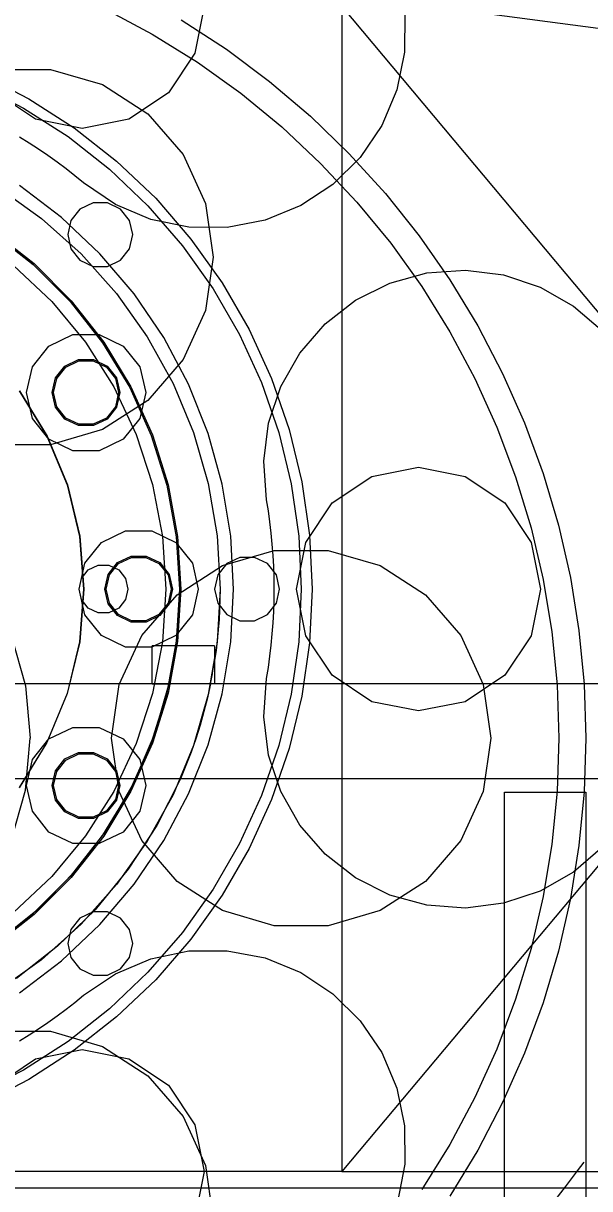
# Model space of a CAD drawing. Header units: millimetres. Extents: x -1970 to 59977, y -50268 to 6837.
# Drawn here: x 25430.6 to 25639.6, y 1503.7 to 1933.8 of the extents above; entities that cross this region are included whole.
import ezdxf

# ---------------------------------------------------------------- set-up
doc = ezdxf.new("R2010")
doc.units = ezdxf.units.MM
for name, color, linetype, lineweight in [('COTAS_O', 1, 'Continuous', 0), ('COTAS_P', 1, 'Continuous', 0), ('lateral_briquetadora', 7, 'Continuous', 0)]:
    doc.layers.add(name, color=color, linetype=linetype, lineweight=lineweight)
doc.dimstyles.new('R19_100', dxfattribs={"dimtxt": 250, "dimasz": 150, "dimexe": 150, "dimexo": 80, "dimgap": 100, "dimtad": 1, "dimtih": 1, "dimtoh": 1, "dimdsep": 46, "dimcen": 0.09, "dimadec": 0, "dimazin": 0, "dimtfac": 1, "dimtdec": 4, "dimtofl": 0, "dimtmove": 0, "dimatfit": 3, "dimfxl": 1, "dimtolj": 1, "dimtzin": 0, "dimarcsym": 0})

# ---------------------------------------------------------------- blocks, each defined once
blk = doc.blocks.new('*D5')
at = {"layer": 'COTAS_P', "color": 0, "lineweight": -2, "transparency": 16777216}
for p, q in [((25438.19, 3195.06), (25908.19, 3195.06)), ((25758.19, 150), (25758.19, 3045.06)), ((25438.19, 0), (25908.19, 0))]:
    blk.add_line(p, q, dxfattribs=at)
at = {"layer": 'COTAS_P', "color": 0, "transparency": 16777216}
for points in [[(25733.19, 3045.06), (25783.19, 3045.06), (25758.19, 3195.06)], [(25733.19, 150), (25783.19, 150), (25758.19, 0)]]:
    blk.add_solid(points, dxfattribs=at)
at = {"layer": 'Defpoints', "color": 0, "transparency": 16777216}
for p in [(25358.19, 3195.06), (25758.19, 3195.06), (25358.19, 0)]:
    blk.add_point(p, dxfattribs=at)
blk = doc.blocks.new('*D6')
at = {"layer": 'COTAS_P', "color": 0, "lineweight": -2, "transparency": 16777216}
for p, q in [((25128.19, 1262), (25128.19, 2232)), ((27628.19, 1262), (27628.19, 2232)), ((25278.19, 2082), (27478.19, 2082))]:
    blk.add_line(p, q, dxfattribs=at)
at = {"layer": 'COTAS_P', "color": 0, "transparency": 16777216}
for points in [[(25278.19, 2107), (25278.19, 2057), (25128.19, 2082)], [(27478.19, 2107), (27478.19, 2057), (27628.19, 2082)]]:
    blk.add_solid(points, dxfattribs=at)
at = {"layer": 'Defpoints', "color": 0, "transparency": 16777216}
for p in [(27628.19, 2082), (25128.19, 1182), (27628.19, 1182)]:
    blk.add_point(p, dxfattribs=at)
blk = doc.blocks.new('*D21')
at = {"layer": 'COTAS_O', "color": 0, "lineweight": -2, "transparency": 16777216}
for p, q in [((24708.19, 2300), (25478.19, 2300)), ((25328.19, 150), (25328.19, 2150)), ((24708.19, 0), (25478.19, 0))]:
    blk.add_line(p, q, dxfattribs=at)
at = {"layer": 'COTAS_O', "color": 0, "transparency": 16777216}
for points in [[(25303.19, 2150), (25353.19, 2150), (25328.19, 2300)], [(25303.19, 150), (25353.19, 150), (25328.19, 0)]]:
    blk.add_solid(points, dxfattribs=at)
at = {"layer": 'Defpoints', "color": 0, "transparency": 16777216}
for p in [(24628.19, 2300), (25328.19, 2300), (24628.19, 0)]:
    blk.add_point(p, dxfattribs=at)

msp = doc.modelspace()

# ---------------------------------------------------------------- linework, layer by layer
at = {"layer": 'lateral_briquetadora'}
for p, q in [((27114.11, 1736.548), (25367.799, 1968.382)), ((25460.873, 1939.062), (25478.187, 1929.808)), ((25497.312, 1939.991), (25493.886, 1922.77)), ((25548.187, 1940), (25548.187, 1510)), ((25548.187, 1940), (25908.187, 1510)), ((25908.187, 1940), (25548.187, 1510)), ((25571.396, 1937.34), (25571.306, 1923.128)), ((25488.888, 1935.094), (25505.543, 1924.253)), ((25478.187, 1929.808), (25494.858, 1919.441)), ((25505.543, 1924.253), (25521.468, 1912.368)), ((25571.306, 1923.128), (25568.444, 1909.207)), ((25493.886, 1922.77), (25484.131, 1908.171)), ((25494.858, 1919.441), (25510.815, 1908.006)), ((25415.008, 1915.113), (25432.687, 1905.999)), ((25420.725, 1916.823), (25440.649, 1916.823)), ((25440.649, 1916.823), (25459.766, 1911.209)), ((25413.347, 1911.475), (25430.687, 1902.535)), ((25459.766, 1911.209), (25476.527, 1900.438)), ((25521.468, 1912.368), (25536.6, 1899.486)), ((25435.091, 1898.416), (25420.492, 1908.171)), ((25432.687, 1905.999), (25449.418, 1895.246)), ((25484.131, 1908.171), (25469.532, 1898.416)), ((25510.815, 1908.006), (25525.99, 1895.552)), ((25568.444, 1909.207), (25562.922, 1896.111)), ((25430.687, 1902.535), (25447.098, 1891.988)), ((25452.312, 1894.991), (25435.091, 1898.416)), ((25469.532, 1898.416), (25452.312, 1894.991)), ((25476.527, 1900.438), (25489.574, 1885.38)), ((25536.6, 1899.486), (25550.875, 1885.662)), ((25449.418, 1895.246), (25465.052, 1882.952)), ((25525.99, 1895.552), (25540.319, 1882.132)), ((25562.922, 1896.111), (25554.951, 1884.344)), ((25432.774, 1889.58), (25429.253, 1891.765)), ((25436.247, 1887.321), (25432.774, 1889.58)), ((25447.098, 1891.988), (25462.433, 1879.929)), ((25439.672, 1884.988), (25436.247, 1887.321)), ((25443.046, 1882.583), (25439.672, 1884.988)), ((25489.574, 1885.38), (25497.851, 1867.256)), ((25554.951, 1884.344), (25544.837, 1874.359)), ((25550.875, 1885.662), (25564.235, 1870.951)), ((25446.368, 1880.107), (25443.046, 1882.583)), ((25449.638, 1877.56), (25446.368, 1880.107)), ((25462.433, 1879.929), (25476.552, 1866.466)), ((25465.052, 1882.952), (25479.447, 1869.227)), ((25540.319, 1882.132), (25553.739, 1867.804)), ((25452.852, 1874.945), (25449.638, 1877.56)), ((25421.292, 1873.177), (25437.297, 1861.821)), ((25444.716, 1862.189), (25429.2, 1873.984)), ((25464.618, 1866.974), (25452.852, 1874.945)), ((25544.837, 1874.359), (25532.97, 1866.538)), ((25456.331, 1867.514), (25451.519, 1865.197)), ((25461.672, 1867.514), (25456.331, 1867.514)), ((25466.483, 1865.197), (25461.672, 1867.514)), ((25477.714, 1861.452), (25464.618, 1866.974)), ((25479.447, 1869.227), (25492.472, 1854.195)), ((25497.851, 1867.256), (25500.687, 1847.535)), ((25553.739, 1867.804), (25566.193, 1852.628)), ((25564.235, 1870.951), (25576.625, 1855.414)), ((25451.519, 1865.197), (25448.19, 1861.021)), ((25469.813, 1861.021), (25466.483, 1865.197)), ((25476.552, 1866.466), (25489.327, 1851.723)), ((25532.97, 1866.538), (25519.805, 1861.183)), ((25437.297, 1861.821), (25451.93, 1848.744)), ((25458.866, 1848.786), (25444.716, 1862.189)), ((25448.19, 1861.021), (25447.001, 1855.815)), ((25471.001, 1855.815), (25469.813, 1861.021)), ((25491.636, 1858.59), (25477.714, 1861.452)), ((25505.848, 1858.499), (25491.636, 1858.59)), ((25519.805, 1861.183), (25505.848, 1858.499)), ((25419.077, 1856.677), (25434.286, 1844.762)), ((25419.361, 1857.089), (25434.618, 1845.136)), ((25447.001, 1855.815), (25448.19, 1850.608)), ((25469.813, 1850.608), (25471.001, 1855.815)), ((25492.472, 1854.195), (25504.009, 1837.994)), ((25576.625, 1855.414), (25587.994, 1839.116)), ((25448.19, 1850.608), (25451.519, 1846.433)), ((25466.483, 1846.433), (25469.813, 1850.608)), ((25489.327, 1851.723), (25500.644, 1835.831)), ((25566.193, 1852.628), (25577.627, 1836.671)), ((25451.519, 1846.433), (25456.331, 1844.116)), ((25451.93, 1848.744), (25465.007, 1834.111)), ((25471.483, 1833.931), (25458.866, 1848.786)), ((25461.672, 1844.116), (25466.483, 1846.433)), ((25500.687, 1847.535), (25497.851, 1827.814)), ((25426.987, 1844.43), (25441.177, 1831.105)), ((25434.286, 1844.762), (25447.948, 1831.1)), ((25434.618, 1845.136), (25448.323, 1831.431)), ((25456.331, 1844.116), (25461.672, 1844.116)), ((25565.86, 1837.945), (25579.565, 1841.711)), ((25579.565, 1841.711), (25593.741, 1842.731)), ((25593.741, 1842.731), (25607.843, 1840.966)), ((25504.009, 1837.994), (25513.953, 1820.769)), ((25553.154, 1831.578), (25565.86, 1837.945)), ((25587.994, 1839.116), (25598.295, 1822.122)), ((25607.843, 1840.966), (25621.33, 1836.483)), ((25465.007, 1834.111), (25476.363, 1818.106)), ((25482.421, 1817.8), (25471.483, 1833.931)), ((25500.644, 1835.831), (25510.398, 1818.936)), ((25577.627, 1836.671), (25587.994, 1820)), ((25621.33, 1836.483), (25633.684, 1829.456)), ((25441.177, 1831.105), (25453.584, 1816.107)), ((25447.948, 1831.1), (25459.864, 1815.89)), ((25448.323, 1831.431), (25460.275, 1816.174)), ((25541.934, 1822.854), (25553.154, 1831.578)), ((25633.684, 1829.456), (25644.429, 1820.153)), ((25497.851, 1827.814), (25489.574, 1809.69)), ((25513.953, 1820.769), (25522.215, 1802.677)), ((25532.631, 1812.109), (25541.934, 1822.854)), ((25587.994, 1820), (25597.248, 1802.687)), ((25598.295, 1822.122), (25607.487, 1804.504)), ((25440.043, 1814.7), (25448.865, 1818.948)), ((25448.865, 1818.948), (25458.656, 1818.948)), ((25453.584, 1816.107), (25464.014, 1799.672)), ((25458.656, 1818.948), (25467.477, 1814.7)), ((25459.864, 1815.89), (25469.86, 1799.356)), ((25460.275, 1816.174), (25470.302, 1799.588)), ((25476.363, 1818.106), (25485.856, 1800.93)), ((25491.55, 1800.58), (25482.421, 1817.8)), ((25510.398, 1818.936), (25518.502, 1801.191)), ((25433.939, 1807.045), (25440.043, 1814.7)), ((25467.477, 1814.7), (25473.582, 1807.045)), ((25525.603, 1799.756), (25532.631, 1812.109)), ((25431.76, 1797.5), (25433.939, 1807.045)), ((25442.498, 1802.924), (25445.967, 1807.273)), ((25442.949, 1802.707), (25446.278, 1806.882)), ((25445.967, 1807.273), (25450.979, 1809.687)), ((25446.278, 1806.882), (25451.09, 1809.199)), ((25450.979, 1809.687), (25456.542, 1809.687)), ((25451.09, 1809.199), (25456.431, 1809.199)), ((25456.431, 1809.199), (25461.242, 1806.882)), ((25456.542, 1809.687), (25461.554, 1807.273)), ((25461.242, 1806.882), (25464.572, 1802.707)), ((25461.554, 1807.273), (25465.022, 1802.924)), ((25473.582, 1807.045), (25475.76, 1797.5)), ((25489.574, 1809.69), (25476.527, 1794.633)), ((25441.26, 1797.5), (25442.498, 1802.924)), ((25441.76, 1797.5), (25442.949, 1802.707)), ((25464.572, 1802.707), (25465.76, 1797.5)), ((25465.022, 1802.924), (25466.26, 1797.5)), ((25522.215, 1802.677), (25528.721, 1783.882)), ((25597.248, 1802.687), (25605.35, 1784.805)), ((25607.487, 1804.504), (25615.531, 1786.333)), ((25429.136, 1798.122), (25439.312, 1781.469)), ((25429.24, 1798.15), (25439.414, 1781.489)), ((25464.014, 1799.672), (25472.302, 1782.059)), ((25469.86, 1799.356), (25477.789, 1781.737)), ((25470.302, 1799.588), (25478.257, 1781.914)), ((25485.856, 1800.93), (25493.366, 1782.799)), ((25498.764, 1782.474), (25491.55, 1800.58)), ((25518.502, 1801.191), (25524.883, 1782.755)), ((25521.121, 1786.269), (25525.603, 1799.756)), ((25433.939, 1787.955), (25431.76, 1797.5)), ((25442.498, 1792.076), (25441.26, 1797.5)), ((25442.949, 1792.293), (25441.76, 1797.5)), ((25476.527, 1794.633), (25459.766, 1783.861)), ((25465.76, 1797.5), (25464.572, 1792.293)), ((25466.26, 1797.5), (25465.022, 1792.076)), ((25475.76, 1797.5), (25473.582, 1787.955)), ((25445.967, 1787.727), (25442.498, 1792.076)), ((25446.278, 1788.118), (25442.949, 1792.293)), ((25464.572, 1792.293), (25461.242, 1788.118)), ((25465.022, 1792.076), (25461.554, 1787.727)), ((25440.043, 1780.3), (25433.939, 1787.955)), ((25450.979, 1785.313), (25445.967, 1787.727)), ((25451.09, 1785.801), (25446.278, 1788.118)), ((25456.542, 1785.313), (25450.979, 1785.313)), ((25456.431, 1785.801), (25451.09, 1785.801)), ((25461.242, 1788.118), (25456.431, 1785.801)), ((25461.554, 1787.727), (25456.542, 1785.313)), ((25473.582, 1787.955), (25467.477, 1780.3)), ((25519.356, 1772.166), (25521.121, 1786.269)), ((25615.531, 1786.333), (25622.394, 1767.684)), ((25439.312, 1781.469), (25446.764, 1763.433)), ((25439.414, 1781.489), (25446.865, 1763.446)), ((25459.766, 1783.861), (25440.649, 1778.248)), ((25472.302, 1782.059), (25478.317, 1763.547)), ((25477.789, 1781.737), (25483.537, 1763.291)), ((25478.257, 1781.914), (25484.023, 1763.41)), ((25493.366, 1782.799), (25498.799, 1763.941)), ((25503.978, 1763.695), (25498.764, 1782.474)), ((25524.883, 1782.755), (25529.482, 1763.797)), ((25528.721, 1783.882), (25533.41, 1764.554)), ((25605.35, 1784.805), (25612.266, 1766.432)), ((25440.649, 1778.248), (25420.725, 1778.248)), ((25448.865, 1776.052), (25440.043, 1780.3)), ((25467.477, 1780.3), (25458.656, 1776.052)), ((25458.656, 1776.052), (25448.865, 1776.052)), ((25520.376, 1757.991), (25519.356, 1772.166)), ((25559.216, 1766.575), (25576.437, 1770)), ((25576.437, 1770), (25593.657, 1766.575)), ((25498.799, 1763.941), (25502.086, 1744.594)), ((25507.131, 1744.461), (25503.978, 1763.695)), ((25529.482, 1763.797), (25532.258, 1744.486)), ((25533.41, 1764.554), (25536.24, 1744.867)), ((25544.617, 1756.82), (25559.216, 1766.575)), ((25593.657, 1766.575), (25608.256, 1756.82)), ((25612.266, 1766.432), (25617.964, 1747.646)), ((25622.394, 1767.684), (25628.048, 1748.633)), ((25446.764, 1763.433), (25451.309, 1744.455)), ((25446.865, 1763.446), (25451.409, 1744.461)), ((25478.317, 1763.547), (25481.964, 1744.427)), ((25483.537, 1763.291), (25487.02, 1744.286)), ((25484.023, 1763.41), (25487.516, 1744.346)), ((25521.033, 1753.899), (25520.376, 1757.991)), ((25534.862, 1742.221), (25544.617, 1756.82)), ((25608.256, 1756.82), (25618.011, 1742.221)), ((25521.604, 1749.795), (25521.033, 1753.899)), ((25459.47, 1742.2), (25468.291, 1746.448)), ((25468.291, 1746.448), (25478.082, 1746.448)), ((25478.082, 1746.448), (25486.903, 1742.2)), ((25522.087, 1745.68), (25521.604, 1749.795)), ((25617.964, 1747.646), (25622.422, 1728.527)), ((25628.048, 1748.633), (25632.47, 1729.259)), ((25451.309, 1744.455), (25452.837, 1725)), ((25451.409, 1744.461), (25452.937, 1725)), ((25453.365, 1734.545), (25459.47, 1742.2)), ((25481.964, 1744.427), (25483.187, 1725)), ((25486.903, 1742.2), (25493.008, 1734.545)), ((25487.02, 1744.286), (25488.187, 1725)), ((25487.516, 1744.346), (25488.687, 1725)), ((25502.086, 1744.594), (25503.187, 1725)), ((25508.187, 1725), (25507.131, 1744.461)), ((25522.483, 1741.555), (25522.087, 1745.68)), ((25531.437, 1725), (25534.862, 1742.221)), ((25532.258, 1744.486), (25533.187, 1725)), ((25536.24, 1744.867), (25537.187, 1725)), ((25618.011, 1742.221), (25621.437, 1725)), ((25504.108, 1733.674), (25523.225, 1739.287)), ((25522.79, 1737.423), (25522.483, 1741.555)), ((25523.225, 1739.287), (25543.149, 1739.287)), ((25543.149, 1739.287), (25562.266, 1733.674)), ((25451.187, 1725), (25453.365, 1734.545)), ((25454.575, 1732.036), (25458.184, 1733.774)), ((25458.184, 1733.774), (25462.189, 1733.774)), ((25461.924, 1730.424), (25465.393, 1734.773)), ((25462.189, 1733.774), (25465.798, 1732.036)), ((25462.375, 1730.207), (25465.705, 1734.382)), ((25465.393, 1734.773), (25470.405, 1737.187)), ((25465.705, 1734.382), (25470.516, 1736.699)), ((25470.405, 1737.187), (25475.968, 1737.187)), ((25470.516, 1736.699), (25475.857, 1736.699)), ((25475.857, 1736.699), (25480.668, 1734.382)), ((25475.968, 1737.187), (25480.98, 1734.773)), ((25480.668, 1734.382), (25483.998, 1730.207)), ((25480.98, 1734.773), (25484.449, 1730.424)), ((25487.346, 1722.902), (25504.108, 1733.674)), ((25493.008, 1734.545), (25495.187, 1725)), ((25505.705, 1734.382), (25502.375, 1730.207)), ((25510.516, 1736.699), (25505.705, 1734.382)), ((25515.857, 1736.699), (25510.516, 1736.699)), ((25520.668, 1734.382), (25515.857, 1736.699)), ((25523.998, 1730.207), (25520.668, 1734.382)), ((25523.01, 1733.285), (25522.79, 1737.423)), ((25562.266, 1733.674), (25579.027, 1722.902)), ((25452.078, 1728.905), (25454.575, 1732.036)), ((25460.687, 1725), (25461.924, 1730.424)), ((25461.187, 1725), (25462.375, 1730.207)), ((25465.798, 1732.036), (25468.295, 1728.905)), ((25483.998, 1730.207), (25485.187, 1725)), ((25484.449, 1730.424), (25485.687, 1725)), ((25502.375, 1730.207), (25501.187, 1725)), ((25523.143, 1729.143), (25523.01, 1733.285)), ((25525.187, 1725), (25523.998, 1730.207)), ((25632.47, 1729.259), (25635.641, 1709.642)), ((25451.187, 1725), (25452.078, 1728.905)), ((25453.365, 1715.455), (25451.187, 1725)), ((25452.078, 1721.095), (25451.187, 1725)), ((25452.837, 1725), (25451.302, 1705.5)), ((25452.937, 1725), (25451.401, 1705.485)), ((25461.924, 1719.576), (25460.687, 1725)), ((25462.375, 1719.793), (25461.187, 1725)), ((25468.295, 1728.905), (25469.187, 1725)), ((25469.187, 1725), (25468.295, 1721.095)), ((25483.187, 1725), (25481.964, 1705.573)), ((25485.187, 1725), (25483.998, 1719.793)), ((25485.687, 1725), (25484.449, 1719.576)), ((25488.187, 1725), (25487.02, 1705.714)), ((25488.687, 1725), (25487.516, 1705.654)), ((25488.187, 1725), (25488.158, 1721.992)), ((25495.187, 1725), (25493.008, 1715.455)), ((25501.187, 1725), (25502.375, 1719.793)), ((25503.187, 1725), (25502.086, 1705.406)), ((25503.187, 1725), (25503.146, 1721.217)), ((25507.131, 1705.539), (25508.187, 1725)), ((25523.187, 1725), (25523.143, 1729.143)), ((25523.143, 1720.857), (25523.187, 1725)), ((25523.998, 1719.793), (25525.187, 1725)), ((25534.862, 1707.779), (25531.437, 1725)), ((25533.187, 1725), (25532.258, 1705.514)), ((25537.187, 1725), (25536.24, 1705.133)), ((25621.437, 1725), (25618.011, 1707.779)), ((25622.422, 1728.527), (25625.62, 1709.158)), ((25454.575, 1717.964), (25452.078, 1721.095)), ((25468.295, 1721.095), (25465.798, 1717.964)), ((25474.299, 1707.845), (25487.346, 1722.902)), ((25488.158, 1721.992), (25488.073, 1718.984)), ((25503.146, 1721.217), (25503.023, 1717.436)), ((25523.01, 1716.715), (25523.143, 1720.857)), ((25579.027, 1722.902), (25592.074, 1707.845)), ((25458.184, 1716.226), (25454.575, 1717.964)), ((25465.393, 1715.227), (25461.924, 1719.576)), ((25465.798, 1717.964), (25462.189, 1716.226)), ((25465.705, 1715.618), (25462.375, 1719.793)), ((25483.998, 1719.793), (25480.668, 1715.618)), ((25484.449, 1719.576), (25480.98, 1715.227)), ((25488.073, 1718.984), (25487.932, 1715.979)), ((25502.375, 1719.793), (25505.705, 1715.618)), ((25503.023, 1717.436), (25502.819, 1713.658)), ((25520.668, 1715.618), (25523.998, 1719.793)), ((25522.79, 1712.577), (25523.01, 1716.715)), ((25459.47, 1707.8), (25453.365, 1715.455)), ((25462.189, 1716.226), (25458.184, 1716.226)), ((25470.405, 1712.813), (25465.393, 1715.227)), ((25470.516, 1713.301), (25465.705, 1715.618)), ((25475.968, 1712.813), (25470.405, 1712.813)), ((25475.857, 1713.301), (25470.516, 1713.301)), ((25480.668, 1715.618), (25475.857, 1713.301)), ((25480.98, 1715.227), (25475.968, 1712.813)), ((25493.008, 1715.455), (25486.903, 1707.8)), ((25487.734, 1712.977), (25487.48, 1709.979)), ((25487.932, 1715.979), (25487.734, 1712.977)), ((25502.819, 1713.658), (25502.533, 1709.886)), ((25505.705, 1715.618), (25510.516, 1713.301)), ((25510.516, 1713.301), (25515.857, 1713.301)), ((25515.857, 1713.301), (25520.668, 1715.618)), ((25522.483, 1708.445), (25522.79, 1712.577)), ((25426.096, 1707.93), (25431.399, 1689.294)), ((25468.291, 1703.552), (25459.47, 1707.8)), ((25466.022, 1689.721), (25474.299, 1707.845)), ((25486.903, 1707.8), (25478.082, 1703.552)), ((25487.48, 1709.979), (25487.169, 1706.986)), ((25502.533, 1709.886), (25502.165, 1706.121)), ((25522.087, 1704.32), (25522.483, 1708.445)), ((25544.617, 1693.18), (25534.862, 1707.779)), ((25592.074, 1707.845), (25600.351, 1689.721)), ((25618.011, 1707.779), (25608.256, 1693.18)), ((25625.62, 1709.158), (25627.544, 1689.621)), ((25635.641, 1709.642), (25637.55, 1689.862)), ((25451.302, 1705.5), (25446.736, 1686.481)), ((25451.401, 1705.485), (25446.831, 1686.45)), ((25478.082, 1703.552), (25468.291, 1703.552)), ((25478.187, 1690), (25478.187, 1704)), ((25486.802, 1704), (25478.187, 1704)), ((25501.187, 1704), (25478.187, 1704)), ((25481.964, 1705.573), (25478.317, 1686.453)), ((25487.02, 1705.714), (25483.537, 1686.709)), ((25487.516, 1705.654), (25484.023, 1686.59)), ((25486.802, 1704), (25486.523, 1701.987)), ((25487.169, 1706.986), (25486.802, 1704)), ((25502.086, 1705.406), (25498.799, 1686.059)), ((25501.187, 1704), (25501.187, 1690)), ((25502.165, 1706.121), (25501.716, 1702.364)), ((25503.978, 1686.305), (25507.131, 1705.539)), ((25521.604, 1700.205), (25522.087, 1704.32)), ((25532.258, 1705.514), (25529.482, 1686.203)), ((25536.24, 1705.133), (25533.41, 1685.446)), ((25486.218, 1699.978), (25485.887, 1697.973)), ((25486.523, 1701.987), (25486.218, 1699.978)), ((25501.716, 1702.364), (25501.187, 1698.618)), ((25521.033, 1696.101), (25521.604, 1700.205)), ((25485.531, 1695.973), (25485.15, 1693.977)), ((25485.887, 1697.973), (25485.531, 1695.973)), ((25500.362, 1693.684), (25500.581, 1694.915)), ((25500.581, 1694.915), (25500.792, 1696.148)), ((25500.792, 1696.148), (25500.994, 1697.382)), ((25500.994, 1697.382), (25501.187, 1698.618)), ((25501.187, 1698.618), (25501.187, 1690)), ((25520.376, 1692.009), (25521.033, 1696.101)), ((25484.743, 1691.986), (25484.312, 1690)), ((25485.15, 1693.977), (25484.743, 1691.986)), ((25499.651, 1690), (25499.897, 1691.226)), ((25499.897, 1691.226), (25500.134, 1692.454)), ((25500.134, 1692.454), (25500.362, 1693.684)), ((25519.356, 1677.834), (25520.376, 1692.009)), ((25559.216, 1683.425), (25544.617, 1693.18)), ((25608.256, 1693.18), (25593.657, 1683.425)), ((25818.187, 1690), (24878.187, 1690)), ((25655.187, 1690), (25421.057, 1690)), ((25431.399, 1689.294), (25433.187, 1670)), ((25446.736, 1686.481), (25439.251, 1668.41)), ((25446.831, 1686.45), (25439.34, 1668.365)), ((25463.187, 1670), (25466.022, 1689.721)), ((25478.317, 1686.453), (25472.302, 1667.941)), ((25483.537, 1686.709), (25477.789, 1668.263)), ((25478.187, 1690), (25484.312, 1690)), ((25501.187, 1690), (25478.187, 1690)), ((25484.023, 1686.59), (25478.257, 1668.086)), ((25484.312, 1690), (25478.851, 1671.147)), ((25499.651, 1690), (25498.523, 1684.869)), ((25498.764, 1667.526), (25503.978, 1686.305)), ((25858.187, 1690), (25499.651, 1690)), ((25501.187, 1690), (25499.651, 1690)), ((25763.187, 1690), (25501.187, 1690)), ((25600.351, 1689.721), (25603.187, 1670)), ((25627.544, 1689.621), (25628.187, 1670)), ((25637.55, 1689.862), (25638.187, 1670)), ((25498.799, 1686.059), (25493.366, 1667.201)), ((25498.523, 1684.869), (25497.242, 1679.774)), ((25529.482, 1686.203), (25524.883, 1667.245)), ((25533.41, 1685.446), (25528.721, 1666.118)), ((25576.437, 1680), (25559.216, 1683.425)), ((25593.657, 1683.425), (25576.437, 1680)), ((25497.242, 1679.774), (25495.808, 1674.719)), ((25521.121, 1663.731), (25519.356, 1677.834)), ((25440.043, 1669.7), (25448.865, 1673.948)), ((25448.865, 1673.948), (25458.656, 1673.948)), ((25458.656, 1673.948), (25467.477, 1669.7)), ((25495.808, 1674.719), (25494.223, 1669.71)), ((25431.399, 1650.706), (25433.187, 1670)), ((25433.939, 1662.045), (25440.043, 1669.7)), ((25466.022, 1650.279), (25463.187, 1670)), ((25467.477, 1669.7), (25473.582, 1662.045)), ((25478.851, 1671.147), (25471.124, 1653.104)), ((25494.223, 1669.71), (25492.488, 1664.751)), ((25603.187, 1670), (25600.351, 1650.279)), ((25628.187, 1670), (25627.544, 1650.379)), ((25638.187, 1670), (25637.55, 1650.138)), ((25439.251, 1668.41), (25429.031, 1651.733)), ((25439.34, 1668.365), (25429.111, 1651.674)), ((25472.302, 1667.941), (25464.014, 1650.328)), ((25477.789, 1668.263), (25469.86, 1650.644)), ((25478.257, 1668.086), (25470.302, 1650.412)), ((25493.366, 1667.201), (25485.856, 1649.07)), ((25492.488, 1664.751), (25490.606, 1659.846)), ((25491.55, 1649.42), (25498.764, 1667.526)), ((25524.883, 1667.245), (25518.502, 1648.809)), ((25528.721, 1666.118), (25522.215, 1647.323)), ((25431.76, 1652.5), (25433.939, 1662.045)), ((25442.498, 1657.924), (25445.967, 1662.273)), ((25442.949, 1657.707), (25446.278, 1661.882)), ((25445.967, 1662.273), (25450.979, 1664.687)), ((25446.278, 1661.882), (25451.09, 1664.199)), ((25450.979, 1664.687), (25456.542, 1664.687)), ((25451.09, 1664.199), (25456.431, 1664.199)), ((25456.431, 1664.199), (25461.242, 1661.882)), ((25456.542, 1664.687), (25461.554, 1662.273)), ((25461.242, 1661.882), (25464.572, 1657.707)), ((25461.554, 1662.273), (25465.022, 1657.924)), ((25473.582, 1662.045), (25475.76, 1652.5)), ((25525.603, 1650.244), (25521.121, 1663.731)), ((25441.26, 1652.5), (25442.498, 1657.924)), ((25441.76, 1652.5), (25442.949, 1657.707)), ((25464.572, 1657.707), (25465.76, 1652.5)), ((25465.022, 1657.924), (25466.26, 1652.5)), ((25490.606, 1659.846), (25488.577, 1655)), ((25663.48, 1655), (25421.995, 1655)), ((25433.939, 1642.955), (25431.76, 1652.5)), ((25442.498, 1647.076), (25441.26, 1652.5)), ((25442.949, 1647.293), (25441.76, 1652.5)), ((25471.124, 1653.104), (25461.245, 1636.144)), ((25465.76, 1652.5), (25464.572, 1647.293)), ((25466.26, 1652.5), (25465.022, 1647.076)), ((25475.76, 1652.5), (25473.582, 1642.955)), ((25488.577, 1655), (25479.887, 1637.754)), ((25858.187, 1655), (25488.577, 1655)), ((25818.187, 1655), (25488.577, 1655)), ((25426.096, 1632.07), (25431.399, 1650.706)), ((25464.014, 1650.328), (25453.584, 1633.893)), ((25469.86, 1650.644), (25459.864, 1634.11)), ((25470.302, 1650.412), (25460.275, 1633.826)), ((25474.299, 1632.155), (25466.022, 1650.279)), ((25485.856, 1649.07), (25476.363, 1631.894)), ((25482.421, 1632.2), (25491.55, 1649.42)), ((25518.502, 1648.809), (25510.398, 1631.064)), ((25532.631, 1637.891), (25525.603, 1650.244)), ((25600.351, 1650.279), (25592.074, 1632.155)), ((25608.187, 1315), (25608.187, 1650)), ((25608.187, 1650), (25638.187, 1650)), ((25627.544, 1650.379), (25625.62, 1630.842)), ((25637.55, 1650.138), (25635.641, 1630.358)), ((25638.187, 1650), (25638.187, 1315)), ((25445.967, 1642.727), (25442.498, 1647.076)), ((25446.278, 1643.118), (25442.949, 1647.293)), ((25464.572, 1647.293), (25461.242, 1643.118)), ((25465.022, 1647.076), (25461.554, 1642.727)), ((25522.215, 1647.323), (25513.953, 1629.231)), ((25440.043, 1635.3), (25433.939, 1642.955)), ((25450.979, 1640.313), (25445.967, 1642.727)), ((25451.09, 1640.801), (25446.278, 1643.118)), ((25456.542, 1640.313), (25450.979, 1640.313)), ((25456.431, 1640.801), (25451.09, 1640.801)), ((25461.242, 1643.118), (25456.431, 1640.801)), ((25461.554, 1642.727), (25456.542, 1640.313)), ((25473.582, 1642.955), (25467.477, 1635.3)), ((25448.865, 1631.052), (25440.043, 1635.3)), ((25461.245, 1636.144), (25449.364, 1620.52)), ((25467.477, 1635.3), (25458.656, 1631.052)), ((25479.887, 1637.754), (25469.351, 1621.57)), ((25541.934, 1627.146), (25532.631, 1637.891)), ((25453.584, 1633.893), (25441.177, 1618.895)), ((25459.864, 1634.11), (25447.948, 1618.9)), ((25460.275, 1633.826), (25448.323, 1618.569)), ((25458.656, 1631.052), (25448.865, 1631.052)), ((25476.363, 1631.894), (25465.007, 1615.889)), ((25471.483, 1616.069), (25482.421, 1632.2)), ((25487.346, 1617.098), (25474.299, 1632.155)), ((25510.398, 1631.064), (25500.644, 1614.169)), ((25592.074, 1632.155), (25579.027, 1617.098)), ((25625.62, 1630.842), (25622.422, 1611.473)), ((25635.641, 1630.358), (25632.47, 1610.741)), ((25513.953, 1629.231), (25504.009, 1612.006)), ((25553.154, 1618.422), (25541.934, 1627.146)), ((25644.429, 1629.847), (25633.684, 1620.544)), ((25441.177, 1618.895), (25426.987, 1605.57)), ((25447.948, 1618.9), (25434.286, 1605.238)), ((25448.323, 1618.569), (25434.618, 1604.864)), ((25449.364, 1620.52), (25435.659, 1606.469)), ((25469.351, 1621.57), (25457.095, 1606.646)), ((25565.86, 1612.055), (25553.154, 1618.422)), ((25633.684, 1620.544), (25621.33, 1613.517)), ((25465.007, 1615.889), (25451.93, 1601.256)), ((25458.866, 1601.214), (25471.483, 1616.069)), ((25504.108, 1606.326), (25487.346, 1617.098)), ((25500.644, 1614.169), (25489.327, 1598.277)), ((25579.027, 1617.098), (25562.266, 1606.326)), ((25621.33, 1613.517), (25607.843, 1609.034)), ((25504.009, 1612.006), (25492.472, 1595.805)), ((25579.565, 1608.289), (25565.86, 1612.055)), ((25607.843, 1609.034), (25593.741, 1607.269)), ((25622.422, 1611.473), (25617.964, 1592.354)), ((25632.47, 1610.741), (25628.048, 1591.367)), ((25434.286, 1605.238), (25419.077, 1593.323)), ((25434.618, 1604.864), (25419.361, 1592.911)), ((25435.659, 1606.469), (25420.337, 1594.202)), ((25457.095, 1606.646), (25443.269, 1593.163)), ((25456.331, 1605.884), (25451.519, 1603.567)), ((25461.672, 1605.884), (25456.331, 1605.884)), ((25466.483, 1603.567), (25461.672, 1605.884)), ((25523.225, 1600.713), (25504.108, 1606.326)), ((25562.266, 1606.326), (25543.149, 1600.713)), ((25593.741, 1607.269), (25579.565, 1608.289)), ((25451.93, 1601.256), (25437.297, 1588.179)), ((25444.716, 1587.811), (25458.866, 1601.214)), ((25451.519, 1603.567), (25448.19, 1599.392)), ((25469.813, 1599.392), (25466.483, 1603.567)), ((25543.149, 1600.713), (25523.225, 1600.713)), ((25448.19, 1599.392), (25447.001, 1594.185)), ((25471.001, 1594.185), (25469.813, 1599.392)), ((25489.327, 1598.277), (25476.552, 1583.534)), ((25443.269, 1593.163), (25428.042, 1581.286)), ((25447.001, 1594.185), (25448.19, 1588.979)), ((25469.813, 1588.979), (25471.001, 1594.185)), ((25492.472, 1595.805), (25479.447, 1580.773)), ((25617.964, 1592.354), (25612.266, 1573.568)), ((25437.297, 1588.179), (25421.292, 1576.823)), ((25429.2, 1576.016), (25444.716, 1587.811)), ((25448.19, 1588.979), (25451.519, 1584.803)), ((25464.618, 1583.026), (25477.714, 1588.548)), ((25466.483, 1584.803), (25469.813, 1588.979)), ((25477.714, 1588.548), (25491.636, 1591.41)), ((25491.636, 1591.41), (25505.848, 1591.501)), ((25505.848, 1591.501), (25519.805, 1588.817)), ((25519.805, 1588.817), (25532.97, 1583.462)), ((25628.048, 1591.367), (25622.394, 1572.316)), ((25451.519, 1584.803), (25456.331, 1582.486)), ((25452.852, 1575.055), (25464.618, 1583.026)), ((25461.672, 1582.486), (25466.483, 1584.803)), ((25476.552, 1583.534), (25462.433, 1570.071)), ((25532.97, 1583.462), (25544.837, 1575.641)), ((25456.331, 1582.486), (25461.672, 1582.486)), ((25479.447, 1580.773), (25465.052, 1567.048)), ((25449.638, 1572.44), (25452.852, 1575.055)), ((25544.837, 1575.641), (25554.951, 1565.656)), ((25446.368, 1569.893), (25449.638, 1572.44)), ((25612.266, 1573.568), (25605.35, 1555.195)), ((25622.394, 1572.316), (25615.531, 1553.667)), ((25439.672, 1565.012), (25443.046, 1567.417)), ((25443.046, 1567.417), (25446.368, 1569.893)), ((25462.433, 1570.071), (25447.098, 1558.012)), ((25465.052, 1567.048), (25449.418, 1554.754)), ((25420.725, 1561.752), (25440.649, 1561.752)), ((25432.774, 1560.42), (25436.247, 1562.679)), ((25436.247, 1562.679), (25439.672, 1565.012)), ((25440.649, 1561.752), (25459.766, 1556.139)), ((25554.951, 1565.656), (25562.922, 1553.889)), ((25429.253, 1558.235), (25432.774, 1560.42)), ((25447.098, 1558.012), (25430.687, 1547.465)), ((25449.418, 1554.754), (25432.687, 1544.001)), ((25435.091, 1551.584), (25452.312, 1555.009)), ((25452.312, 1555.009), (25469.532, 1551.584)), ((25459.766, 1556.139), (25476.527, 1545.367)), ((25562.922, 1553.889), (25568.444, 1540.793)), ((25605.35, 1555.195), (25597.248, 1537.313)), ((25615.531, 1553.667), (25607.487, 1535.496)), ((25420.492, 1541.829), (25435.091, 1551.584)), ((25469.532, 1551.584), (25484.131, 1541.829)), ((25430.687, 1547.465), (25413.347, 1538.525)), ((25476.527, 1545.367), (25489.574, 1530.31)), ((25432.687, 1544.001), (25415.008, 1534.887)), ((25484.131, 1541.829), (25493.886, 1527.23)), ((25568.444, 1540.793), (25571.306, 1526.872)), ((25597.248, 1537.313), (25587.994, 1520)), ((25607.487, 1535.496), (25598.295, 1517.878)), ((25489.574, 1530.31), (25497.851, 1512.186)), ((25493.886, 1527.23), (25497.312, 1510.009)), ((25571.306, 1526.872), (25571.396, 1512.66)), ((25587.994, 1520), (25577.627, 1503.329)), ((25598.295, 1517.878), (25587.994, 1500.884)), ((25548.187, 1510), (25108.187, 1510)), ((25497.312, 1510.009), (25493.886, 1492.788)), ((25497.851, 1512.186), (25500.687, 1492.465)), ((25548.187, 1510), (25908.187, 1510)), ((25571.396, 1512.66), (25568.713, 1498.703)), ((25630.646, 1504.4), (25635.094, 1510.197)), ((25635.094, 1510.197), (25637.563, 1513.414)), ((25108.187, 1504), (26348.187, 1504)), ((25625.099, 1497.171), (25630.646, 1504.4))]:
    msp.add_line(p, q, dxfattribs=at)

# ---------------------------------------------------------------- dimensions: what is measured, and where the dimension line sits
at = {"layer": 'COTAS_O'}
dim = msp.add_aligned_dim(p1=(24628.187, 0), p2=(24628.187, 2300), distance=-700, text='<> O', dimstyle='R19_100', dxfattribs=at)
dim.commit()
dim.dimension.update_dxf_attribs({"geometry": '*D21', "text_midpoint": (25328.187, 1150)})
at = {"layer": 'COTAS_P'}
for p1, p2, distance, picture, middle in [((25358.187, 0), (25358.187, 3195.061), -400, '*D5', (25758.187, 1597.53)), ((25128.187, 1182), (27628.187, 1182), 900, '*D6', (26378.187, 2082))]:
    dim = msp.add_aligned_dim(p1=p1, p2=p2, distance=distance, text='<> P', dimstyle='R19_100', dxfattribs=at)
    dim.commit()
    dim.dimension.update_dxf_attribs({"geometry": picture, "text_midpoint": middle})

doc.saveas('drawing.dxf')
